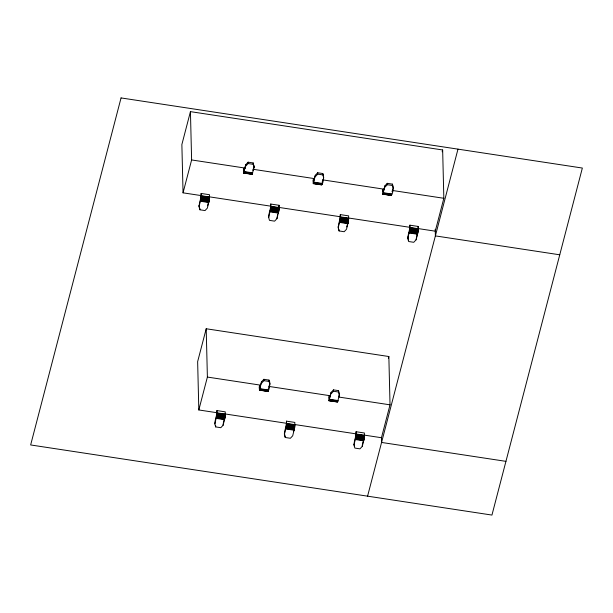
<?xml version="1.0" encoding="UTF-8"?>
<svg xmlns="http://www.w3.org/2000/svg" width="613" height="613" viewBox="0 0 613 613"><rect width="100%" height="100%" fill="white"/><g stroke="black" fill="none" stroke-linecap="round" stroke-linejoin="round"><path stroke-width="0.92" d="M224.879 415.806L224.657 417.798M364.038 436.962L363.815 438.954M199.018 206.811L200.941 198.873L201.148 193.455L209.5 194.719L209.286 200.137L207.37 208.075L205.033 210.573L199.922 209.799C197.524 204.443 201.685 198.987 201.148 193.455M214.788 423.935L216.711 415.989L216.925 410.58L225.27 411.844L225.063 417.261L223.14 425.2L220.803 427.698L215.699 426.916C213.293 421.568 217.454 416.112 216.925 410.58M268.594 217.385L270.517 209.447L270.731 204.029L279.076 205.294L278.869 210.711L276.946 218.649L274.609 221.147L269.505 220.374C267.099 215.025 271.26 209.562 270.731 204.029M284.363 434.51L286.286 426.571L286.501 421.154L294.845 422.418L294.638 427.836L292.715 435.774L290.378 438.272L285.275 437.498C282.869 432.142 287.03 426.686 286.501 421.154M338.169 227.959L340.092 220.021L340.307 214.604L348.651 215.876L348.445 221.293L346.521 229.231L344.184 231.722L339.081 230.948C336.683 225.599 340.836 220.136 340.307 214.604M353.939 445.084L355.862 437.146L356.076 431.728L364.428 433L364.214 438.418L362.291 446.356L359.954 448.846L354.85 448.072C352.452 442.724 356.605 437.261 356.076 431.728M407.752 238.534L409.668 230.595L409.882 225.178L418.235 226.45L418.02 231.867L416.097 239.806L413.76 242.296L408.656 241.522C406.258 236.174 410.411 230.718 409.882 225.178M348.238 220.488L347.931 222.304M209.056 199.593L208.78 201.156M278.601 210.435L279.076 205.294M417.752 231.591L418.235 226.45M294.286 428.112L293.405 431.629M417.315 228.45L435.268 231.178L443.835 198.283L442.655 149.97L190.436 111.635L181.869 144.53L183.049 192.834L200.995 195.562M183.049 192.834L191.616 159.947L190.436 111.635M207.577 205.776L208.297 203.003M245.767 164.675L244.066 170.874L243.882 168.246L243.438 169.954L243.698 173.073L252.119 174.322L254.15 167.311L253.207 162.951L248.104 162.177L245.767 164.675L243.698 173.073M505.94 461.351L381.577 442.448L381.455 437.72L390.029 404.833L388.849 356.521L206.206 328.76L197.639 361.655L198.819 409.959L216.795 412.695M252.916 170.567L254.119 165.939M198.819 409.959L207.386 377.064L206.206 328.76M223.347 422.901L224.312 419.2M277.635 214.504L276.946 218.649M261.536 381.792L259.835 387.991L259.651 385.37L259.207 387.079L259.468 390.197L261.536 381.792L263.874 379.301L268.984 380.075C270.892 381.822 269.03 392.397 267.628 390.895M315.343 175.249L313.603 181.456L313.458 178.82L313.013 180.536L313.274 183.655L315.343 175.249L317.68 172.751L322.79 173.533C324.698 175.272 322.836 185.854 321.434 184.352M268.686 387.692L269.889 383.064M322.974 179.295L322.139 182.436M346.728 226.933L347.694 223.232M331.12 392.374L329.411 398.573L329.235 395.944L328.783 397.661L329.043 400.772L337.464 402.021L339.502 395.01L338.56 390.65L333.457 389.876L331.12 392.374L329.043 400.772M384.926 185.823L383.217 192.022L383.041 189.394L382.589 191.11L382.849 194.229L384.926 185.823L387.263 183.325L392.366 184.107C394.167 186.796 392.902 194.49 391.04 195.164M338.744 396.419L339.464 393.638M392.067 191.716L392.787 188.942M362.498 444.057L363.463 440.356M417.507 232.879L416.097 239.806M388.374 358.352L388.849 356.521M442.18 151.802L442.655 149.97M367.578 496.17L457.98 149.135M268.44 388.619L268.226 389.209M245.805 166.046L248.142 163.548L248.104 162.177M315.381 176.621L317.718 174.123L317.68 172.751M384.956 187.195L387.293 184.705L387.263 183.325M261.575 383.171L263.912 380.673L263.874 379.301M331.15 393.745L333.487 391.247L333.457 389.876M252.119 174.322L251.859 173.77M248.142 163.548L253.246 164.322L254.15 167.311M317.718 174.123L322.821 174.904L323.725 177.893M387.293 184.705L392.397 185.478L393.308 188.467M191.616 159.947L245.461 168.131M253.016 169.28L314.415 178.613M322.921 179.9L384.32 189.233M392.826 190.528L443.835 198.283M244.357 171.594L252.709 172.866M313.933 182.168L322.285 183.44M383.508 192.75L391.86 194.014M244.25 171.977L252.602 173.249M313.825 182.551L322.177 183.823M383.409 193.126L391.753 194.398M244.15 172.307L252.495 173.579M313.726 182.889L322.07 184.153M383.301 193.463L391.653 194.727M244.043 172.59L252.395 173.854M313.618 183.164L321.971 184.429M383.202 193.739L391.546 195.011M243.943 172.805L252.295 174.077M313.527 183.379L321.871 184.651M383.102 193.961L391.446 195.225M243.576 172.92L252.204 174.23M313.435 183.54L321.779 184.804M382.734 194.068L391.362 195.386M313.205 183.609L321.695 184.896M382.788 194.183L391.278 195.47M209.5 196.857L270.9 206.19M278.455 207.34L339.855 216.673M348.36 217.967L409.76 227.3M201.21 195.7L209.554 196.972M270.785 206.282L279.13 207.546M340.361 216.856L348.713 218.121M409.936 227.431L418.288 228.703M201.21 196.053L209.554 197.317M270.785 206.627L279.137 207.899M340.361 217.201L348.713 218.473M409.936 227.783L418.288 229.047M201.194 196.444L209.546 197.715M270.77 207.025L279.122 208.29M340.345 217.6L348.697 218.872M409.928 228.174L418.273 229.446M201.171 196.88L209.516 198.152M270.747 207.462L279.091 208.726M340.322 218.036L348.674 219.301M409.898 228.611L418.25 229.883M201.125 197.348L209.477 198.62M270.708 207.93L279.053 209.194M340.284 218.504L348.636 219.776M409.859 229.078L418.212 230.35M201.079 197.846L209.424 199.11M270.655 208.42L279.007 209.692M340.23 218.994L348.582 220.266M409.806 229.569L418.158 230.84M201.01 198.351L209.362 199.623M270.594 208.926L278.938 210.198M340.169 219.508L348.513 220.772M409.745 230.082L418.097 231.346M200.941 198.873L209.286 200.137M270.517 209.447L278.869 210.711M340.092 220.021L348.445 221.293M409.668 230.595L418.02 231.867M200.857 199.386L209.209 200.65M270.433 209.96L278.785 211.232M340.008 220.534L348.36 221.806M409.591 231.109L417.936 232.381M200.765 199.892L209.117 201.156M270.341 210.466L278.693 211.73M339.924 221.04L348.268 222.312M409.499 231.614L417.844 232.886M559.746 254.801L435.383 235.898L435.215 229.277M200.666 200.374L209.018 201.646M270.249 210.949L278.593 212.221M339.824 221.523L348.176 222.795M409.4 232.105L417.752 233.369M200.566 200.834L208.918 202.106M270.141 211.408L278.494 212.68M339.725 221.983L348.069 223.255M409.3 232.565L417.645 233.829M200.466 201.256L208.811 202.528M270.042 211.83L278.386 213.102M339.617 222.412L347.969 223.676M409.193 232.986L417.545 234.25M263.912 380.673L269.015 381.447L269.919 384.435M333.487 391.247L338.591 392.029L339.502 395.01M207.386 377.064L260.379 385.125M268.9 386.42L330.407 395.768M338.928 397.063L390.029 404.833M260.127 388.719L268.479 389.991M329.702 399.293L338.054 400.565M260.019 389.102L268.371 390.366M329.602 399.676L337.947 400.948M259.92 389.431L268.264 390.703M329.495 400.005L337.847 401.277M259.812 389.707L268.165 390.979M329.396 400.289L337.74 401.553M259.72 389.929L268.065 391.201M328.882 400.442L337.64 401.776M259.628 390.083L267.973 391.355M328.928 400.618L337.548 401.929M259.399 390.152L267.889 391.446M225.316 413.99L286.823 423.338M294.393 424.487L355.908 433.843M364.421 435.13L381.455 437.72M216.979 412.825L225.323 414.097M286.555 423.399L294.907 424.671M356.13 433.981L364.482 435.245M216.979 413.177L225.323 414.442M286.555 423.752L294.907 425.024M356.13 434.326L364.482 435.598M216.964 413.568L225.316 414.84M286.539 424.15L294.891 425.414M356.122 434.724L364.467 435.989M216.941 414.005L225.285 415.277M286.516 424.579L294.868 425.851M356.092 435.161L364.444 436.425M216.902 414.472L225.247 415.744M286.478 425.054L294.822 426.319M356.053 435.628L364.406 436.893M216.849 414.97L225.193 416.235M286.424 425.545L294.776 426.817M356 436.119L364.352 437.391M216.787 415.476L225.132 416.748M286.363 426.05L294.707 427.322M355.938 436.632L364.291 437.897M216.711 415.989L225.063 417.261M286.286 426.571L294.638 427.836M355.862 437.146L364.214 438.418M216.627 416.511L224.979 417.775M286.202 427.085L294.554 428.357M355.785 437.659L364.13 438.931M216.535 417.016L224.887 418.281M286.11 427.59L294.462 428.855M355.693 438.165L364.038 439.437M216.443 417.499L224.787 418.771M286.018 428.073L294.363 429.345M355.594 438.647L363.946 439.919M216.335 417.959L224.687 419.223M285.919 428.533L294.263 429.805M355.494 439.107L363.838 440.379M216.236 418.38L224.58 419.652M285.811 428.954L294.163 430.226M355.387 439.536L363.739 440.801M407.714 237.162L408.626 240.15M338.138 226.588L338.591 228.082M354.138 444.456L354.59 445.95M284.332 433.138L285.275 437.498M198.987 205.439L199.44 206.926M392.366 184.107L392.397 185.478M362.26 444.977L362.291 446.356M339.043 229.576L339.081 230.948M338.56 390.65L338.591 392.029M322.79 173.533L322.821 174.904M268.984 380.075L269.015 381.447M253.207 162.951L253.246 164.322M223.101 423.828L223.14 425.2M215.661 425.545L215.699 426.916M199.892 208.42L199.922 209.799M121.052 97.927L30.65 444.954L491.948 515.073L582.35 168.046L121.052 97.927"/></g></svg>
